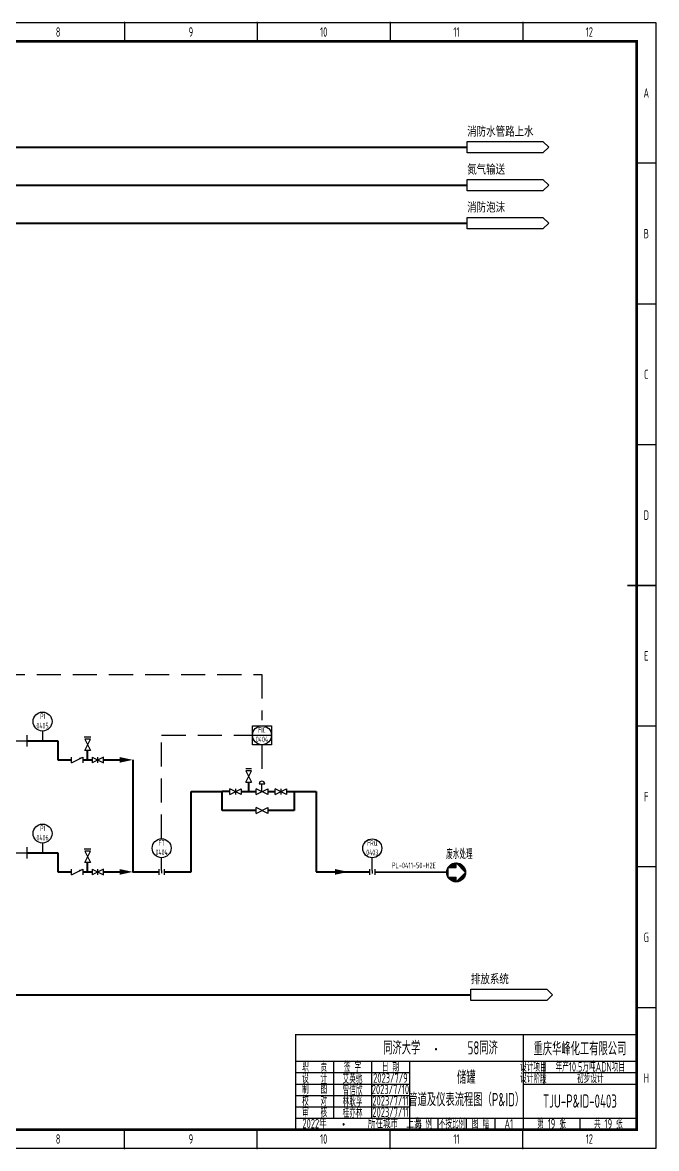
# Model space of a CAD drawing. Header units: millimetres. Extents: x 453 to 7190, y 523 to 4294.
# Drawn here: x 3733 to 4067, y 523 to 1117 of the extents above; entities that cross this region are included whole.
import ezdxf

# ---------------------------------------------------------------- set-up
doc = ezdxf.new("R2010")
doc.units = ezdxf.units.MM
doc.linetypes.add('DASHED', pattern=[19.05, 12.7, -6.35])
for name, color, linetype, lineweight in [('02-次要物流线-中粗线', 30, 'Continuous', 40), ('02-辅助物流线-中粗线', 30, 'Continuous', 40), ('03-设备外轮廓线-细实线', 7, 'Continuous', 25), ('05-图框与标题栏', 7, 'Continuous', 25), ('08-进出物流标志', 7, 'Continuous', 25), ('09-文本', 7, 'Continuous', 25), ('1-主物料线', 134, 'Continuous', 80), ('11-管道组合号', 50, 'Continuous', 15), ('12-信号线', 226, 'DASHED', 25), ('13-电动气动信号线', 226, 'DASHED', 25), ('14-氮气', 241, 'Continuous', 40), ('14-箭头', 7, 'Continuous', 25), ('15-仪表', 190, 'Continuous', 25), ('16-阀门与管件', 102, 'Continuous', 25), ('17-图框与标题栏', 7, 'Continuous', 25), ('2-次物料线', 30, 'Continuous', 40), ('20-公用工程-消防用水', 152, 'Continuous', 40), ('22-公用工程-消防泡沫', 2, 'Continuous', 40), ('5-接续符号', 7, 'Continuous', 25), ('7-文本', 7, 'Continuous', 25)]:
    doc.layers.add(name, color=color, linetype=linetype, lineweight=lineweight)
doc.layers.add('TITLE', color=7, linetype='Continuous')
doc.styles.add('3-gbcbig', font='gbenor.shx', dxfattribs={"width": 0.7, "height": 3, "bigfont": 'gbcbig.shx'})
doc.styles.add('5-gbcbig', font='gbenor.shx', dxfattribs={"width": 0.7, "height": 5, "bigfont": 'gbcbig.shx'})
doc.styles.add('7-gbcbig', font='gbenor.shx', dxfattribs={"width": 0.7, "height": 7, "bigfont": 'gbcbig.shx'})
doc.styles.get("Standard").update_dxf_attribs({"font": 'arial.ttf'})
doc.styles.add('国标汉字', font='gbenor.shx', dxfattribs={"height": 7, "bigfont": 'gbcbig.shx'})
doc.styles.add('头号烷家', font='gbenor.shx', dxfattribs={"width": 0.75, "height": 3, "bigfont": 'gbcbig.shx'})

# ---------------------------------------------------------------- blocks, each defined once
blk = doc.blocks.new('接续标志')
at = {"layer": '5-接续符号'}
for p, q in [((-43, 3), (-3, 3)), ((-43, -3), (-43, 3)), ((-3, 3), (0, 0)), ((0, 0), (-3, -3)), ((-3, -3), (-43, -3))]:
    blk.add_line(p, q, dxfattribs=at)
blk = doc.blocks.new('管道组合号')
at = {"layer": '11-管道组合号', "style": '头号烷家', "width": 0.75}
blk.add_attdef('管道组合号', (-4.3, 3.13), '', height=3, dxfattribs=at)

msp = doc.modelspace()

# ---------------------------------------------------------------- hatches: boundary and pattern name
at = {"layer": '08-进出物流标志'}
h = msp.add_hatch(dxfattribs=at)
h.set_pattern_fill('ANSI31', color=256, scale=0.1)
h.set_pattern_definition([(45, (1683.57752, 1250.12747), (-0.224506403, 0.224506403), [])])
h.paths.add_polyline_path([(3961.34, 671.31), (3961.34, 673.81, 0.267949), (3957.01, 671.31)])
h.paths.add_polyline_path([(3957.01, 671.31, 0.131652), (3956.34, 668.81, 0.131652), (3957.01, 666.31)])
h.paths.add_polyline_path([(3957.01, 666.31, 0.267949), (3961.34, 663.81), (3961.34, 666.31)])
h.paths.add_polyline_path([(3961.34, 663.81, 0.414214), (3966.34, 668.81)])
h.paths.add_polyline_path([(3961.34, 673.81), (3966.34, 668.81, 0.414214)])

# ---------------------------------------------------------------- linework, layer by layer
at = {"layer": '02-次要物流线-中粗线'}
for p, q in [((3751.15, 728.17), (3758.32, 728.17)), ((3764.32, 728.17), (3769.32, 728.17)), ((3775.32, 728.17), (3786.18, 728.17)), ((3751.15, 669.07), (3758.32, 669.07)), ((3764.32, 669.07), (3769.32, 669.07)), ((3775.32, 669.07), (3786.18, 669.07))]:
    msp.add_line(p, q, dxfattribs=at)
at = {"layer": '02-辅助物流线-中粗线'}
msp.add_line((3347.17, 604.2), (3969.13, 604.2), dxfattribs=at)
at = {"layer": '03-设备外轮廓线-细实线'}
for p, q in [((3720, 738.17), (3735, 738.17)), ((3735, 735.17), (3735, 741.17)), ((3720, 679.07), (3735, 679.07)), ((3735, 676.07), (3735, 682.07))]:
    msp.add_line(p, q, dxfattribs=at)
at = {"layer": '05-图框与标题栏'}
for p, q in [((3786.33, 1117.16), (3786.33, 1107.16)), ((3856.42, 1117.16), (3856.42, 1107.16)), ((3926.5, 1117.16), (3926.5, 1107.16)), ((3996.58, 1117.16), (3996.58, 1107.16)), ((4066.67, 1042.91), (4056.67, 1042.91)), ((4066.67, 968.66), (4056.67, 968.66)), ((4066.67, 894.41), (4056.67, 894.41)), ((4066.67, 745.91), (4056.67, 745.91)), ((4066.67, 671.66), (4056.67, 671.66)), ((4066.67, 597.41), (4056.67, 597.41)), ((3996.67, 583.16), (3996.67, 533.16)), ((3876.67, 569.16), (4056.67, 569.16)), ((3896.67, 569.16), (3896.67, 539.16)), ((3916.67, 569.16), (3916.67, 539.16)), ((3936.67, 569.16), (3936.67, 533.16)), ((4007.67, 569.16), (4007.67, 557.16)), ((3876.67, 563.16), (3936.67, 563.16)), ((3996.67, 563.16), (4056.67, 563.16)), ((3876.67, 557.16), (3936.67, 557.16)), ((3996.67, 557.16), (4056.67, 557.16)), ((3876.67, 551.16), (3936.67, 551.16)), ((3876.67, 545.16), (3936.67, 545.16)), ((3876.67, 539.16), (4056.67, 539.16)), ((3951.67, 539.16), (3951.67, 533.16)), ((3966.67, 539.16), (3966.67, 533.16)), ((3981.67, 539.16), (3981.67, 533.16)), ((4026.67, 539.16), (4026.67, 533.16)), ((3786.33, 523.16), (3786.33, 533.16)), ((3856.42, 523.16), (3856.42, 533.16)), ((3926.5, 523.16), (3926.5, 533.16)), ((3996.58, 523.16), (3996.58, 533.16))]:
    msp.add_line(p, q, dxfattribs=at)
at = {"layer": '05-图框与标题栏', "const_width": 1.4}
msp.add_lwpolyline([(3250.67, 1107.16), (3250.67, 533.16), (4056.67, 533.16), (4056.67, 1107.16)], close=True, dxfattribs=at)
at = {"layer": '05-图框与标题栏', "const_width": 0.8}
for points in [[(4066.67, 820.16), (4051.67, 820.16)], [(4056.67, 583.16), (3876.67, 583.16), (3876.67, 533.16)]]:
    msp.add_lwpolyline(points, dxfattribs=at)
at = {"layer": '05-图框与标题栏'}
for p in [(3786.33, 1117.16), (3786.33, 1117.16), (3786.33, 1117.16), (3856.42, 1117.16), (3856.42, 1117.16), (3856.42, 1117.16), (3926.5, 1117.16), (3926.5, 1117.16), (3926.5, 1117.16), (3996.58, 1117.16), (3996.58, 1117.16), (3996.58, 1117.16), (4066.67, 1042.91), (4066.67, 968.66), (4066.67, 894.41), (4066.67, 820.16), (4066.67, 745.91), (4066.67, 671.66), (4066.67, 597.41), (3786.33, 523.16), (3856.42, 523.16), (3926.5, 523.16), (3996.58, 523.16)]:
    msp.add_point(p, dxfattribs=at)
at = {"layer": '08-进出物流标志'}
for p, q in [((3957.01, 671.31), (3957.01, 666.31)), ((3957.01, 671.31), (3961.34, 671.31)), ((3961.34, 673.81), (3966.34, 668.81)), ((3961.34, 671.31), (3961.34, 673.81)), ((3957.01, 666.31), (3961.34, 666.31)), ((3966.34, 668.81), (3961.34, 663.81)), ((3961.34, 663.81), (3961.34, 666.31))]:
    msp.add_line(p, q, dxfattribs=at)
msp.add_circle((3961.34, 668.81), 5, dxfattribs=at)
at = {"layer": '12-信号线'}
for p, q in [((3805.92, 741.15), (3853.88, 741.15)), ((3858.88, 736.15), (3858.88, 716.96))]:
    msp.add_line(p, q, dxfattribs=at)
at = {"layer": '13-电动气动信号线'}
for p, q in [((3644.79, 773.19), (3858.88, 773.19)), ((3858.88, 773.19), (3858.88, 749.07)), ((3805.92, 686.57), (3805.92, 741.15))]:
    msp.add_line(p, q, dxfattribs=at)
at = {"layer": '14-氮气'}
msp.add_line((3347.17, 1031.36), (3967.17, 1031.36), dxfattribs=at)
at = {"layer": '14-箭头'}
for points in [[(3790.71, 728.17, 0, 3, 0), (3783.71, 728.17, 3, 3, 0)], [(3790.71, 669.07, 0, 3, 0), (3783.71, 669.07, 3, 3, 0)], [(3904.4, 669.07, 0, 3, 0), (3897.4, 669.07, 3, 3, 0)]]:
    msp.add_lwpolyline(points, format="xyseb", dxfattribs=at)
at = {"layer": '15-仪表'}
for p, q in [((3743.08, 743.39), (3743.08, 738.17)), ((3853.88, 741.15), (3853.88, 746.15)), ((3853.88, 746.15), (3863.88, 746.15)), ((3863.88, 746.15), (3863.88, 736.15)), ((3853.88, 736.15), (3853.88, 741.15)), ((3853.88, 741.15), (3863.88, 741.15)), ((3863.88, 736.15), (3853.88, 736.15)), ((3743.08, 684.29), (3743.08, 679.07)), ((3805.92, 669.82), (3805.92, 676.57)), ((3917.08, 669.76), (3917.08, 676.51))]:
    msp.add_line(p, q, dxfattribs=at)
for centre in [(3743.08, 748.39), (3858.88, 741.15), (3743.08, 689.29), (3805.92, 681.57), (3917.08, 681.51)]:
    msp.add_circle(centre, 5, dxfattribs=at)
at = {"layer": '16-阀门与管件'}
for p, q in [((3768.58, 740.17), (3765.11, 740.17)), ((3765.32, 733.17), (3768.32, 739.17)), ((3768.32, 739.17), (3765.32, 739.17)), ((3765.32, 739.17), (3768.32, 733.17)), ((3768.32, 733.17), (3765.32, 733.17)), ((3758.32, 726.67), (3758.32, 729.67)), ((3758.32, 726.67), (3764.32, 729.67)), ((3764.32, 729.67), (3764.32, 726.67)), ((3769.32, 729.67), (3775.32, 726.67)), ((3775.32, 729.67), (3769.32, 726.67)), ((3769.32, 729.67), (3769.32, 726.67)), ((3772.32, 726.67), (3772.32, 729.67)), ((3775.32, 726.67), (3775.32, 729.67)), ((3853.38, 723.46), (3850.38, 723.46)), ((3853.38, 722.46), (3850.38, 722.46)), ((3850.38, 722.46), (3853.38, 716.46)), ((3850.38, 716.46), (3853.38, 722.46)), ((3841.88, 709.96), (3841.88, 712.96)), ((3841.88, 709.96), (3847.88, 712.96)), ((3847.88, 709.96), (3841.88, 712.96)), ((3844.88, 712.96), (3844.88, 709.96)), ((3847.88, 712.96), (3847.88, 709.96)), ((3850.38, 716.46), (3853.38, 716.46)), ((3855.88, 709.96), (3855.88, 712.96)), ((3855.88, 709.96), (3861.88, 712.96)), ((3861.88, 709.96), (3855.88, 712.96)), ((3857.38, 715.46), (3860.38, 715.46)), ((3858.88, 711.46), (3858.88, 715.46)), ((3861.88, 712.96), (3861.88, 709.96)), ((3865.88, 709.96), (3865.88, 712.96)), ((3865.88, 709.96), (3871.88, 712.96)), ((3871.88, 709.96), (3865.88, 712.96)), ((3868.88, 712.96), (3868.88, 709.96)), ((3871.88, 712.96), (3871.88, 709.96)), ((3855.88, 699.96), (3855.88, 702.96)), ((3855.88, 699.96), (3861.88, 702.96)), ((3861.88, 699.96), (3855.88, 702.96)), ((3861.88, 702.96), (3861.88, 699.96)), ((3768.58, 681.07), (3765.11, 681.07)), ((3765.32, 674.07), (3768.32, 680.07)), ((3768.32, 680.07), (3765.32, 680.07)), ((3765.32, 680.07), (3768.32, 674.07)), ((3768.32, 674.07), (3765.32, 674.07)), ((3758.32, 667.57), (3758.32, 670.57)), ((3758.32, 667.57), (3764.32, 670.57)), ((3764.32, 670.57), (3764.32, 667.57)), ((3769.32, 670.57), (3775.32, 667.57)), ((3775.32, 670.57), (3769.32, 667.57)), ((3769.32, 670.57), (3769.32, 667.57)), ((3772.32, 667.57), (3772.32, 670.57)), ((3775.32, 667.57), (3775.32, 670.57)), ((3804.42, 670.57), (3804.42, 667.57)), ((3805.92, 669.82), (3805.92, 668.32)), ((3807.42, 667.57), (3807.42, 670.57)), ((3915.58, 670.51), (3915.58, 667.51)), ((3917.08, 669.76), (3917.08, 668.26)), ((3918.58, 667.51), (3918.58, 670.51))]:
    msp.add_line(p, q, dxfattribs=at)
at = {"layer": '16-阀门与管件', "color": 3}
for points in [[(3762.41, 728.72, 1, 0, 0), (3764.32, 729.67, 0, 0, 0)], [(3762.41, 669.62, 1, 0, 0), (3764.32, 670.57, 0, 0, 0)]]:
    msp.add_lwpolyline(points, format="xyseb", dxfattribs=at)
at = {"layer": '16-阀门与管件'}
msp.add_arc((3858.88, 715.46), 1.5, 0, 180, dxfattribs=at)
at = {"layer": '2-次物料线'}
for p, q in [((3735, 738.17), (3751.15, 738.17)), ((3751.15, 738.17), (3751.15, 728.17)), ((3766.82, 728.17), (3766.82, 733.17)), ((3790.71, 728.17), (3790.71, 669.07)), ((3851.88, 711.46), (3851.88, 716.46)), ((3821.57, 711.46), (3837.88, 711.46)), ((3821.57, 669.07), (3821.57, 711.46)), ((3841.88, 711.46), (3837.88, 711.46)), ((3837.88, 701.46), (3837.88, 711.46)), ((3847.88, 711.46), (3855.88, 711.46)), ((3861.88, 711.46), (3865.88, 711.46)), ((3871.88, 711.46), (3875.88, 711.46)), ((3875.88, 711.46), (3875.88, 701.46)), ((3875.88, 711.46), (3887.45, 711.46)), ((3887.45, 711.46), (3887.45, 669.07)), ((3855.88, 701.46), (3837.88, 701.46)), ((3875.88, 701.46), (3861.88, 701.46)), ((3735, 679.07), (3751.15, 679.07)), ((3751.15, 679.07), (3751.15, 669.07)), ((3766.82, 669.07), (3766.82, 674.07)), ((3790.5, 669.07), (3804.42, 669.07)), ((3807.42, 669.07), (3821.57, 669.07)), ((3887.45, 669.07), (3915.47, 669.07)), ((3918.58, 669.01), (3956.3, 669.05))]:
    msp.add_line(p, q, dxfattribs=at)
at = {"layer": '20-公用工程-消防用水'}
msp.add_line((3347.17, 1051.36), (3967.17, 1051.36), dxfattribs=at)
at = {"layer": '22-公用工程-消防泡沫'}
msp.add_line((3347.17, 1011.36), (3967.17, 1011.36), dxfattribs=at)
at = {"layer": 'TITLE'}
for p, q in [((3225.67, 1117.16), (4066.67, 1117.16)), ((4066.67, 1117.16), (4066.67, 523.16)), ((4066.67, 523.16), (3225.67, 523.16))]:
    msp.add_line(p, q, dxfattribs=at)
msp.add_lwpolyline([(3225.67, 1117.16), (4066.67, 1117.16), (4066.67, 523.16), (3225.67, 523.16)], close=True, dxfattribs=at)

# ---------------------------------------------------------------- block references
at = {"layer": '1-主物料线'}
for p in [(4010.17, 1051.36), (4010.17, 1031.36), (4010.17, 1011.36), (4012.13, 604.2)]:
    msp.add_blockref('接续标志', p, dxfattribs=at)
at = {"layer": '13-电动气动信号线'}
msp.add_blockref('管道组合号', (3931.68, 667.87), dxfattribs=at).add_auto_attribs({'管道组合号': 'PL-0411-50-H2E'})

# ---------------------------------------------------------------- texts
at = {"layer": '05-图框与标题栏', "attachment_point": 5}
for s, width, heights, insert, char_height, style in [('8', 70.0833, [0], (3751.29, 1112.16), 5, '5-gbcbig'), ('9', 70.0833, [0], (3821.37, 1112.16), 5, '5-gbcbig'), ('10', 70.0833, [0], (3891.46, 1112.16), 5, '5-gbcbig'), ('11', 70.0833, [0], (3961.54, 1112.16), 5, '5-gbcbig'), ('12', 70.0833, [0], (4031.62, 1112.16), 5, '5-gbcbig'), ('A', 10, [0], (4061.67, 1080.03), 5, '5-gbcbig'), ('B', 10, [0], (4061.67, 1005.78), 5, '5-gbcbig'), ('C', 10, [0], (4061.67, 931.53), 5, '5-gbcbig'), ('D', 10, [0], (4061.67, 857.28), 5, '5-gbcbig'), ('E', 10, [0], (4061.67, 783.03), 5, '5-gbcbig'), ('F', 10, [0], (4061.67, 708.78), 5, '5-gbcbig'), ('G', 10, [0], (4061.67, 634.53), 5, '5-gbcbig'), ('重庆华峰化工有限公司', 60, [0], (4026.67, 575.79), 7, '7-gbcbig'), ('职   责', 20, [0], (3886.67, 566.16), 5, '5-gbcbig'), ('签 字', 20, [0], (3906.67, 566.16), 5, '5-gbcbig'), ('日 期', 20, [0], (3926.67, 566.16), 5, '5-gbcbig'), ('设计项目', 15, [0], (4002.11, 566.16), 5, '5-gbcbig'), ('设   计', 20, [0], (3886.67, 560.16), 5, '5-gbcbig'), ('艾英驰', 20, [0], (3906.67, 559.82), 5, '5-gbcbig'), ('2023/7/9', 20, [0], (3926.67, 560.32), 5, '5-gbcbig'), ('设计阶段', 15, [0], (4002.11, 560.16), 5, '5-gbcbig'), ('H', 10, [0], (4061.67, 560.28), 5, '5-gbcbig'), ('制   图', 20, [0], (3886.67, 554.52), 5, '5-gbcbig'), ('曾信欣', 20, [0], (3906.67, 553.82), 5, '5-gbcbig'), ('2023/7/10', 20, [0], (3926.67, 554.32), 5, '5-gbcbig'), ('校   对', 20, [0], (3886.67, 548.16), 5, '5-gbcbig'), ('林耿孚', 20, [0], (3906.67, 547.82), 5, '5-gbcbig'), ('2023/7/11', 20, [0], (3926.67, 548.32), 5, '5-gbcbig'), ('TJU-P&ID-0403', 60, [12.52], (4026.67, 548.16), 7, '7-gbcbig'), ('审   核', 20, [0], (3886.67, 542.16), 5, '5-gbcbig'), ('桂亦林', 20, [0], (3906.67, 541.82), 5, '5-gbcbig'), ('2023/7/11', 20, [0], (3926.67, 542.32), 5, '5-gbcbig'), ('比 例', 15, [0], (3944.17, 536.16), 5, '5-gbcbig'), ('不按比例', 15, [0], (3959.17, 536.16), 5, '5-gbcbig'), ('图 幅', 15, [0], (3974.17, 536.16), 5, '5-gbcbig'), ('A1', 14.9167, [0], (3989.12, 536.16), 5, '5-gbcbig'), ('第 19 张', 30, [0], (4011.67, 536.16), 5, '5-gbcbig'), ('共 19 张', 30, [0], (4041.67, 536.16), 5, '5-gbcbig'), ('8', 70.0833, [0], (3751.29, 528.16), 5, '5-gbcbig'), ('9', 70.0833, [0], (3821.37, 528.16), 5, '5-gbcbig'), ('10', 70.0833, [0], (3891.46, 528.16), 5, '5-gbcbig'), ('11', 70.0833, [0], (3961.54, 528.16), 5, '5-gbcbig'), ('12', 70.0833, [0], (4031.62, 528.16), 5, '5-gbcbig')]:
    msp.add_mtext_dynamic_manual_height_columns(s, width=width, gutter_width=25, heights=heights, dxfattribs=dict(at, insert=insert, char_height=char_height, style=style))
at = {"layer": '05-图框与标题栏'}
for s, insert, char_height, width, attachment_point, style in [('\\pi5.78018;同济大学             ', (3917.04, 576.23), 7, 32.2593, 4, '7-gbcbig'), ('58同济          ', (3975.38, 576.23), 7, 32.2593, 5, '7-gbcbig'), (' 2022{\\W0.8;年          所在城市  上海}', (3878.14, 536.31), 5, 67.5295, 4, '5-gbcbig'), ('{\\fFangSong|b0|i0|c134|p49;\\W0.8;·}', (3899.24, 538.29), 5, 18.9039, 1, '5-gbcbig')]:
    msp.add_mtext(s, dxfattribs=dict(at, insert=insert, char_height=char_height, width=width, attachment_point=attachment_point, style=style))
at = {"layer": '05-图框与标题栏', "insert": (3948.01, 577.96), "char_height": 5, "width": 31.5065, "attachment_point": 1}
msp.add_mtext('{\\fFangSong|b0|i0|c134|p49;\\W0.8;·}', dxfattribs=at)
at = {"layer": '09-文本', "char_height": 5, "style": '5-gbcbig'}
for s, width, gutter_width, heights, insert, attachment_point in [('\\pi5.9739;废水处理', 21.7915, 15, [4.48], (3950.08, 680.84), 1), ('年产10.5万吨ADN项目', 49.0599, 35, [0], (4032.14, 566.16), 5), ('初步设计', 48.9999, 12.5, [0], (4032.17, 560.16), 5)]:
    msp.add_mtext_dynamic_manual_height_columns(s, width=width, gutter_width=gutter_width, heights=heights, dxfattribs=dict(at, insert=insert, attachment_point=attachment_point))
at = {"layer": '15-仪表', "ltscale": 10, "char_height": 3, "width": 10, "attachment_point": 5, "style": '3-gbcbig'}
for s, insert in [('{\\C0;PI\\P0405}', (3743.07, 748.72)), ('{\\C0;FIC\\P0404}', (3858.88, 741.48)), ('{\\C0;PI\\P0406}', (3743.07, 689.62)), ('{\\C0;FT\\P0404}', (3805.92, 681.9)), ('{\\C0;FRQ\\P0403}', (3917.08, 681.83))]:
    msp.add_mtext(s, dxfattribs=dict(at, insert=insert))
at = {"layer": '17-图框与标题栏', "insert": (3966.67, 554.72), "char_height": 7, "attachment_point": 5, "style": '7-gbcbig'}
msp.add_mtext_dynamic_manual_height_columns('储罐\\P管道及仪表流程图（P&ID）', width=60, gutter_width=35, heights=[0], dxfattribs=at)
at = {"layer": '7-文本', "char_height": 5, "attachment_point": 1, "style": '国标汉字'}
for s, width, insert in [('消防水管路上水', 40, (3967.17, 1061.97)), ('氮气输送', 40, (3967.17, 1041.97)), ('消防泡沫', 40, (3967.17, 1021.97)), ('排放系统', 43.6691, (3969.13, 614.82))]:
    msp.add_mtext_dynamic_manual_height_columns(s, width=width, gutter_width=15, heights=[0], dxfattribs=dict(at, insert=insert))

doc.saveas('drawing.dxf')
